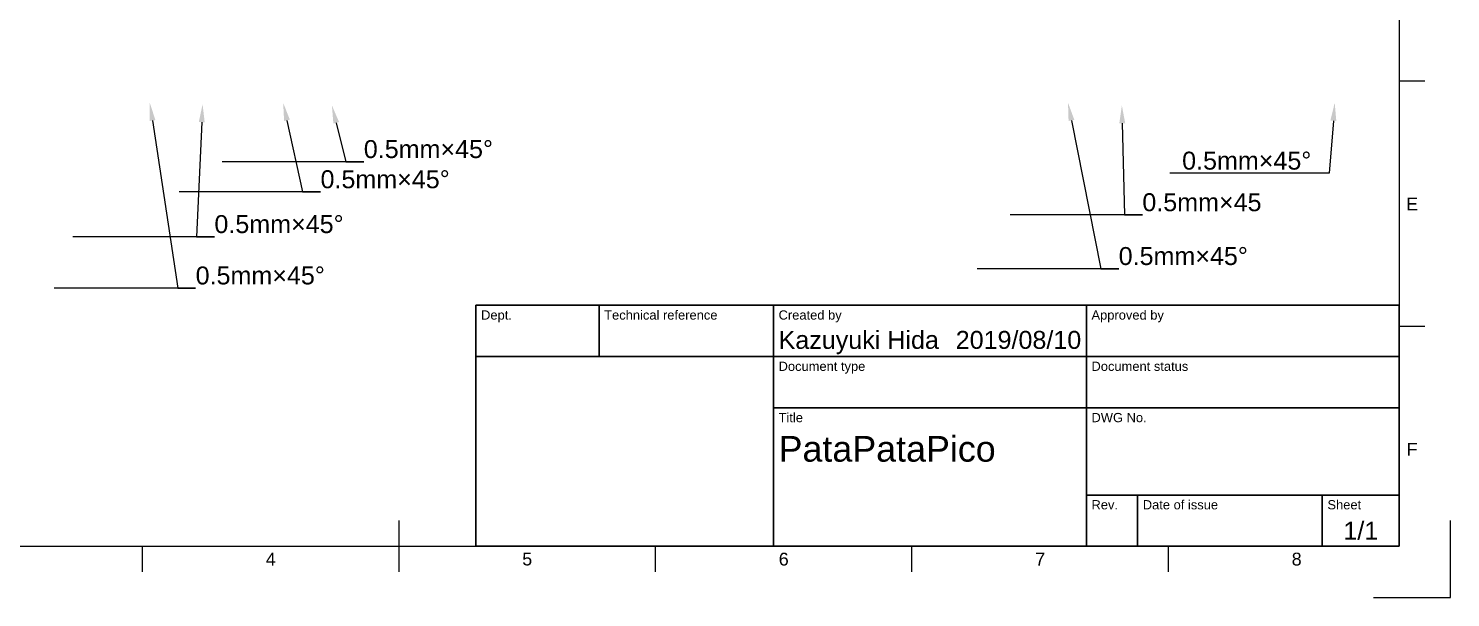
# Paper-space layout 'シート1' of a CAD drawing. Header units: millimetres. Extents: x 0 to 420, y 0 to 297.
# Drawn here: x 142.8 to 420, y 0 to 111 of the extents above; entities that cross this region are included whole.
import ezdxf
from ezdxf import colors
from ezdxf.entities.mleader import LeaderData, LeaderLine
from ezdxf.enums import TextEntityAlignment as Align
from ezdxf.math import Vec2, Vec3

# ---------------------------------------------------------------- set-up
doc = ezdxf.new("R2010")
doc.units = ezdxf.units.MM
doc.header["$LTSCALE"] = 0.75
for name, color, linetype, lineweight in [('Annotations', 7, 'Continuous', 25), ('Border', 7, 'Continuous', 25), ('TitleBlock', 7, 'Continuous', 35)]:
    doc.layers.add(name, color=color, linetype=linetype, lineweight=lineweight)
doc.styles.add('FusionTitle', font='')
doc.styles.get("Standard").update_dxf_attribs({"font": 'arial.ttf'})
doc.styles.get('FusionTitle').set_extended_font_data('Arial Unicode MS')

# ---------------------------------------------------------------- blocks, each defined once
blk = doc.blocks.new('ISO_A3_SHEET')
at = {"layer": 'Border'}
for p, q in [((410, 287), (410, 10)), ((415, 100.66667), (410, 100.66667)), ((415, 52.83334), (410, 52.83334)), ((215, 5), (215, 15)), ((420, 0), (420, 15)), ((20, 10), (410, 10)), ((165, 5), (165, 10)), ((265, 5), (265, 10)), ((315, 5), (315, 10)), ((365, 5), (365, 10)), ((405, 0), (420, 0))]:
    blk.add_line(p, q, dxfattribs=at)
at = {"layer": 'Border', "style": 'FusionTitle'}
for s, p in [('E', (412.5, 76.75001)), ('F', (412.5, 28.91668)), ('4', (190, 7.5)), ('5', (240, 7.5)), ('6', (290, 7.5)), ('7', (340, 7.5)), ('8', (390, 7.5))]:
    blk.add_text(s, height=2.5, dxfattribs=at).set_placement(p, align=Align.MIDDLE)
blk = doc.blocks.new('ISO_TITLEBLOCK')
at = {"layer": 'TitleBlock'}
for p, q in [((0, 47), (-180, 47)), ((-180, 47), (-180, 0)), ((-156, 37), (-156, 47)), ((-122, 0), (-122, 47)), ((-61, 0), (-61, 47)), ((0, 0), (0, 47)), ((-180, 37), (0, 37)), ((-122, 27), (0, 27)), ((-61, 10), (0, 10)), ((-51, 0), (-51, 10)), ((-15, 0), (-15, 10)), ((-180, 0), (0, 0))]:
    blk.add_line(p, q, dxfattribs=at)
at = {"layer": 'TitleBlock', "style": 'FusionTitle'}
for s, p in [('Dept.', (-179, 46)), ('Technical reference', (-155, 46)), ('Created by', (-121, 46)), ('Approved by', (-60, 46)), ('Document type', (-121, 36)), ('Document status', (-60, 36)), ('Title', (-121, 26)), ('DWG No.', (-60, 26)), ('Rev.', (-60, 9)), ('Date of issue', (-50, 9)), ('Sheet', (-14, 9))]:
    blk.add_text(s, height=1.8, dxfattribs=at).set_placement(p, align=Align.TOP_LEFT)
for tag, p, height in [('DEPT', (-179, 38.5), 3.5), ('TECHNICAL_REFERENCE', (-155, 38.5), 3.5), ('CREATED_BY', (-121, 38.5), 3.5), ('APPROVED_BY', (-60, 38.5), 3.5), ('DOCUMENT_TYPE', (-121, 28.5), 3.5), ('DOCUMENT_STATUS', (-60, 28.5), 3.5), ('TITLE_1', (-121, 16.5), 5), ('TITLE_2', (-121, 9), 5), ('TITLE_3', (-121, 1.5), 5), ('DATE_OF_ISSUE', (-50, 1.5), 3.5)]:
    blk.add_attdef(tag, p, '', height=height, dxfattribs=at)
for tag, p in [('CREATED_DATE', (-62, 38.5)), ('APPROVED_DATE', (-1, 38.5))]:
    blk.add_attdef(tag, text='', height=3.5, dxfattribs=at).set_placement(p, align=Align.RIGHT)
for tag, height, p in [('DRAWING_NUMBER', 5, (-30.5, 16.6)), ('REV', 3.5, (-56, 3.1)), ('SHEET', 3.5, (-7.5, 3.1))]:
    blk.add_attdef(tag, text='', height=height, dxfattribs=at).set_placement(p, align=Align.MIDDLE)

psp = doc.layouts.new('シート1')

# ---------------------------------------------------------------- block references
at = {"layer": 'Border'}
psp.add_blockref('ISO_A3_SHEET', (0, 0), dxfattribs=at)
at = {"layer": 'TitleBlock'}
psp.add_blockref('ISO_TITLEBLOCK', (410, 10), dxfattribs=at).add_auto_attribs({'CREATED_DATE': '2019/08/10', 'SHEET': '1/1', 'TITLE_1': 'PataPataPico', 'CREATED_BY': 'Kazuyuki Hida'})

# ---------------------------------------------------------------- leaders
at = {"layer": 'Annotations'}
ml = psp.add_multileader_mtext('Standard', dxfattribs=at)
ml.set_content('0.5mm×45°', color=256)
ml.set_leader_properties()
ml.build(insert=Vec2(0, 0))
ml.multileader.update_dxf_attribs({"text_left_attachment_type": 5, "text_right_attachment_type": 5, "dogleg_length": 3.5, "arrow_head_size": 3.5})
ctx = ml.context
ctx.base_point, ctx.char_height, ctx.arrow_head_size, ctx.landing_gap_size, ctx.plane_origin = Vec3(175.355, 60.345), 3.5, 3.5, 0, Vec3(166.42, 96.481)
ctx.left_attachment, ctx.right_attachment = 5, 5
notes = []
notes.append((ctx, [(0, (1, 1, 0), (171.855, 60.345), (1, 0), 3.5, [(0, [(166.42, 96.481)], 0, [])])]))
ctx.mtext.insert, ctx.mtext.flow_direction = Vec3(175.355, 64.559), 5
ml = psp.add_multileader_mtext('Standard', dxfattribs=at)
ml.set_content('0.5mm×45°', color=256)
ml.set_leader_properties()
ml.build(insert=Vec2(0, 0))
ml.multileader.update_dxf_attribs({"text_left_attachment_type": 5, "text_right_attachment_type": 5, "dogleg_length": 3.5, "arrow_head_size": 3.5})
ctx = ml.context
ctx.base_point, ctx.char_height, ctx.arrow_head_size, ctx.landing_gap_size, ctx.plane_origin = Vec3(179.015, 70.362), 3.5, 3.5, 0, Vec3(176.706, 96.195)
ctx.left_attachment, ctx.right_attachment = 5, 5
notes.append((ctx, [(0, (1, 1, 0), (175.515, 70.362), (1, 0), 3.5, [(0, [(176.706, 96.195)], 0, [])])]))
ctx.mtext.insert, ctx.mtext.flow_direction = Vec3(179.015, 74.576), 5
ml = psp.add_multileader_mtext('Standard', dxfattribs=at)
ml.set_content('0.5mm×45°', color=256)
ml.set_leader_properties()
ml.build(insert=Vec2(0, 0))
ml.multileader.update_dxf_attribs({"text_left_attachment_type": 5, "text_right_attachment_type": 5, "dogleg_length": 3.5, "arrow_head_size": 3.5})
ctx = ml.context
ctx.base_point, ctx.char_height, ctx.arrow_head_size, ctx.landing_gap_size, ctx.plane_origin = Vec3(199.703, 79.106), 3.5, 3.5, 0, Vec3(192.42, 96.481)
ctx.left_attachment, ctx.right_attachment = 5, 5
notes.append((ctx, [(0, (1, 1, 0), (196.203, 79.106), (1, 0), 3.5, [(0, [(192.42, 96.481)], 0, [])])]))
ctx.mtext.insert, ctx.mtext.flow_direction = Vec3(199.703, 83.321), 5
ml = psp.add_multileader_mtext('Standard', dxfattribs=at)
ml.set_content('0.5mm×45°', color=256)
ml.set_leader_properties()
ml.build(insert=Vec2(0, 0))
ml.multileader.update_dxf_attribs({"text_left_attachment_type": 5, "text_right_attachment_type": 5, "dogleg_length": 3.5, "arrow_head_size": 3.5})
ctx = ml.context
ctx.base_point, ctx.char_height, ctx.arrow_head_size, ctx.landing_gap_size, ctx.plane_origin = Vec3(208.137, 84.989), 3.5, 3.5, 0, Vec3(201.92, 95.981)
ctx.left_attachment, ctx.right_attachment = 5, 5
notes.append((ctx, [(0, (1, 1, 0), (204.637, 84.989), (1, 0), 3.5, [(0, [(201.92, 95.981)], 0, [])])]))
ctx.mtext.insert, ctx.mtext.flow_direction = Vec3(208.137, 89.203), 5
ml = psp.add_multileader_mtext('Standard', dxfattribs=at)
ml.set_content('0.5mm×45°', color=256)
ml.set_leader_properties()
ml.build(insert=Vec2(0, 0))
ml.multileader.update_dxf_attribs({"text_left_attachment_type": 5, "text_right_attachment_type": 5, "dogleg_length": 3.5, "arrow_head_size": 3.5})
ctx = ml.context
ctx.base_point, ctx.char_height, ctx.arrow_head_size, ctx.landing_gap_size, ctx.plane_origin = Vec3(355.3, 64.135), 3.5, 3.5, 0, Vec3(345.42, 96.481)
ctx.left_attachment, ctx.right_attachment = 5, 5
notes.append((ctx, [(0, (1, 1, 0), (351.8, 64.135), (1, 0), 3.5, [(0, [(345.42, 96.481)], 0, [])])]))
ctx.mtext.insert, ctx.mtext.flow_direction = Vec3(355.3, 68.35), 5
ml = psp.add_multileader_mtext('Standard', dxfattribs=at)
ml.set_content('0.5mm×45', color=256)
ml.set_leader_properties()
ml.build(insert=Vec2(0, 0))
ml.multileader.update_dxf_attribs({"text_left_attachment_type": 5, "text_right_attachment_type": 5, "dogleg_length": 3.5, "arrow_head_size": 3.5})
ctx = ml.context
ctx.base_point, ctx.char_height, ctx.arrow_head_size, ctx.landing_gap_size, ctx.plane_origin = Vec3(359.915, 74.629), 3.5, 3.5, 0, Vec3(355.92, 95.981)
ctx.left_attachment, ctx.right_attachment = 5, 5
notes.append((ctx, [(0, (1, 1, 0), (356.415, 74.629), (1, 0), 3.5, [(0, [(355.92, 95.981)], 0, [])])]))
ctx.mtext.insert, ctx.mtext.flow_direction = Vec3(359.915, 78.843), 5
ml = psp.add_multileader_mtext('Standard', dxfattribs=at)
ml.set_content('0.5mm×45°', color=256)
ml.set_leader_properties()
ml.build(insert=Vec2(0, 0))
ml.multileader.update_dxf_attribs({"text_left_attachment_type": 5, "text_right_attachment_type": 5, "dogleg_length": 3.5, "arrow_head_size": 3.5})
ctx = ml.context
ctx.base_point, ctx.char_height, ctx.arrow_head_size, ctx.landing_gap_size, ctx.plane_origin = Vec3(368.194, 82.737), 3.5, 3.5, 0, Vec3(397.42, 96.481)
ctx.left_attachment, ctx.right_attachment, ctx.text_align_type = 5, 5, 2
notes.append((ctx, [(0, (1, 1, 0), (396.359, 82.737), (-1, 0), 3.5, [(0, [(397.42, 96.481)], 0, [])])]))
ctx.mtext.insert, ctx.mtext.alignment, ctx.mtext.flow_direction = Vec3(392.859, 86.952), 3, 5
for ctx, leaders in notes:
    for number, flags, end, landing, length, lines in leaders:
        leader = LeaderData()
        leader.index, (leader.has_last_leader_line, leader.has_dogleg_vector, leader.attachment_direction) = number, flags
        leader.last_leader_point, leader.dogleg_vector, leader.dogleg_length = Vec3(end), Vec3(landing), length
        for number, points, colour, breaks in lines:
            line = LeaderLine()
            line.index, line.vertices, line.color, line.breaks = number, Vec3.list(points), colors.encode_raw_color(colour), breaks
            leader.lines.append(line)
        ctx.leaders.append(leader)

doc.saveas('drawing.dxf')
